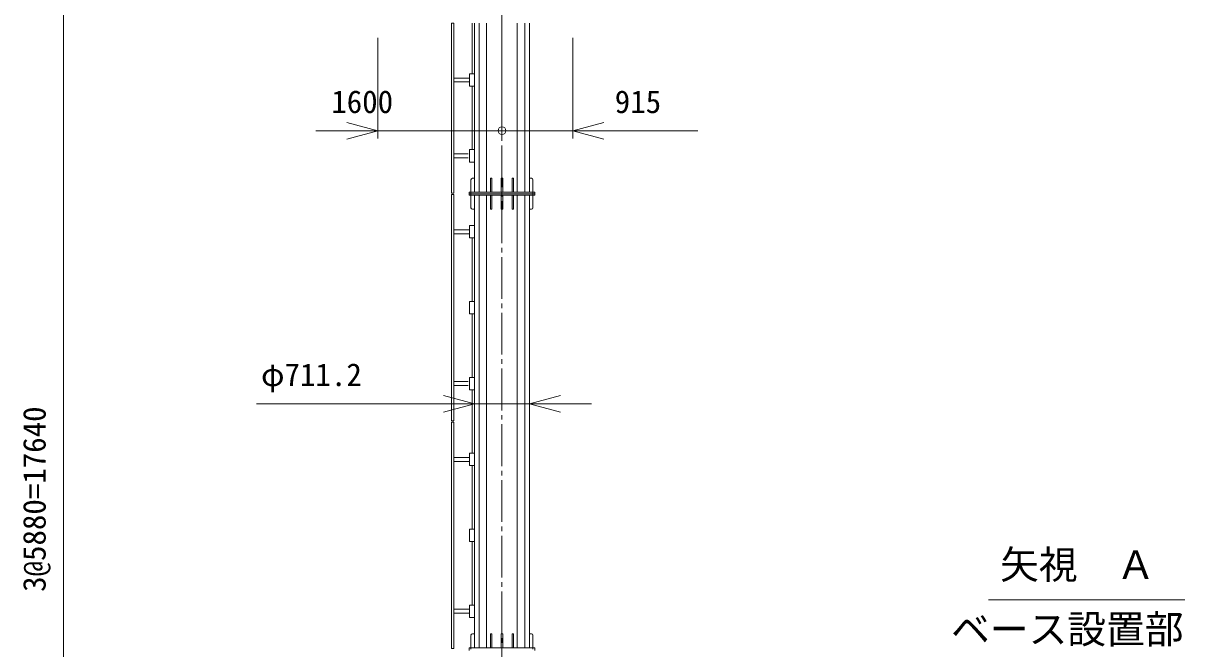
# Model space of a CAD drawing. Units: millimetres, scale not verified. Extents: x -17622 to 17358, y -25032 to 27188.
# Drawn here: x -17622 to -2634, y -1710 to 6367 of the extents above; entities that cross this region are included whole.
import ezdxf
from ezdxf.enums import TextEntityAlignment as Align

# ---------------------------------------------------------------- set-up
doc = ezdxf.new("R2010")
doc.units = ezdxf.units.MM
doc.header["$LTSCALE"] = 60
doc.linetypes.add('CHAIN2', pattern=[12, 9, -1, 1, -1])
for name, color, linetype, lineweight in [('0-3_05 寸法', 7, 'Continuous', 18), ('0-4_10 当社外形線', 3, 'Continuous', 18), ('0-5_12 当社中心線', 3, 'CHAIN2', 18)]:
    doc.layers.add(name, color=color, linetype=linetype, lineweight=lineweight)
doc.styles.add('ＭＳ ゴシック', font='')
doc.styles.get('ＭＳ ゴシック').set_extended_font_data('MS Gothic')

msp = doc.modelspace()

# ---------------------------------------------------------------- linework, layer by layer
at = {"layer": '0-3_05 寸法'}
for p, q in [((-17104.05, 9644.63), (-17104.05, -7195.38)), ((-13044.19, 6176.63), (-13044.19, 4878.82)), ((-11444.19, 6176.63), (-11444.19, 4878.82)), ((-11444.18, 6176.63), (-11444.18, 4878.82)), ((-10529.19, 6176.63), (-10529.19, 4878.82)), ((-13444.19, 4978.82), (-13844.19, 4978.82)), ((-13044.19, 4978.82), (-13444.19, 4978.82)), ((-13044.19, 4978.82), (-12644.19, 4978.82)), ((-11444.19, 4978.82), (-12644.19, 4978.82)), ((-11444.18, 4978.82), (-10929.19, 4978.82)), ((-10529.19, 4978.82), (-10929.19, 4978.82)), ((-10529.19, 4978.82), (-8915.86, 4978.82)), ((-10529.19, 4978.82), (-10129.19, 4978.82)), ((-10129.19, 4978.82), (-9729.19, 4978.82)), ((-11799.78, 1424.63), (-11799.78, 1554.03)), ((-11088.58, 1424.63), (-11088.58, 1554.03)), ((-12199.78, 1454.03), (-14613.12, 1454.03)), ((-11799.78, 1454.03), (-12199.78, 1454.03)), ((-11088.58, 1454.03), (-11799.78, 1454.03)), ((-11088.58, 1454.03), (-10688.58, 1454.03)), ((-10688.58, 1454.03), (-10288.58, 1454.03)), ((-5166.36, -1078.48), (-2633.8, -1078.48))]:
    msp.add_line(p, q, dxfattribs=at)
for points in [[(-13444.19, 5086), (-13044.19, 4978.82), (-13444.19, 4871.64)], [(-10129.19, 4871.64), (-10529.19, 4978.82), (-10129.19, 5086)], [(-12199.78, 1561.21), (-11799.78, 1454.03), (-12199.78, 1346.85)], [(-10688.58, 1346.85), (-11088.58, 1454.03), (-10688.58, 1561.21)]]:
    msp.add_lwpolyline(points, dxfattribs=at)
for centre in [(-11444.19, 4978.82), (-11444.18, 4978.82)]:
    msp.add_circle(centre, 50, dxfattribs=at)
at = {"layer": '0-4_10 当社外形線'}
for p, q in [((-12094.19, 6366.13), (-12094.19, 4174.63)), ((-12094.19, 6366.13), (-12064.18, 6366.13)), ((-12064.18, 6366.13), (-12064.18, 4174.63)), ((-11829.79, 6366.13), (-11829.79, 5718.82)), ((-11799.78, 6366.13), (-11799.78, 4183.64)), ((-11739.19, 6366.13), (-11739.19, 4183.64)), ((-11644.03, 4186.61), (-11644.03, 6366.13)), ((-11444.19, 6357.01), (-11444.19, 6396.25)), ((-11249.95, 4188.45), (-11249.95, 6366.13)), ((-11149.19, 6366.13), (-11149.19, 4183.64)), ((-11088.58, 6366.13), (-11088.58, 4183.64)), ((-11864.19, 5714.64), (-11864.19, 5554.64)), ((-11864.19, 5714.64), (-11801.43, 5714.64)), ((-11864.19, 5714.64), (-11864.19, 5554.64)), ((-11864.19, 5714.64), (-11801.43, 5714.64)), ((-12061.51, 5659.63), (-11866.3, 5659.63)), ((-12061.51, 5609.64), (-11866.3, 5609.64)), ((-11864.19, 5554.64), (-11801.43, 5554.64)), ((-11864.19, 5554.64), (-11801.43, 5554.64)), ((-11829.79, 5555.55), (-11829.79, 4745.52)), ((-11829.79, 5554.44), (-11829.79, 4736.22)), ((-12059.44, 4679.64), (-11881.8, 4679.64)), ((-11864.19, 4734.64), (-11864.19, 4574.64)), ((-11864.19, 4734.64), (-11801.43, 4734.64)), ((-11864.19, 4734.64), (-11864.19, 4574.64)), ((-11864.19, 4734.64), (-11801.43, 4734.64)), ((-12059.44, 4629.64), (-11881.8, 4629.64)), ((-11864.19, 4574.64), (-11801.43, 4574.64)), ((-11864.19, 4574.64), (-11801.43, 4574.64)), ((-11799.86, 4364.64), (-11824.18, 4364.64)), ((-11574.19, 4364.64), (-11594.18, 4364.64)), ((-11594.18, 4364.64), (-11594.18, 4184.12)), ((-11574.19, 4364.64), (-11574.19, 4183.63)), ((-11434.18, 4364.64), (-11454.19, 4364.64)), ((-11454.19, 4364.64), (-11454.19, 4183.4)), ((-11434.18, 4364.64), (-11434.18, 4184.12)), ((-11294.19, 4364.64), (-11314.19, 4364.64)), ((-11314.19, 4364.64), (-11314.19, 4184.12)), ((-11294.19, 4364.64), (-11294.19, 4184.83)), ((-11064.19, 4364.64), (-11089.84, 4364.64)), ((-11844.19, 4164.64), (-11844.19, 4344.64)), ((-11044.18, 4164.64), (-11044.18, 4344.64)), ((-12094.19, 4174.63), (-12064.18, 4174.63)), ((-12094.19, 4154.63), (-12094.19, 1234.63)), ((-12094.19, 4154.63), (-12064.18, 4154.63)), ((-12094.19, 4154.63), (-12064.18, 4154.63)), ((-12064.18, 4154.63), (-12064.18, 1234.63)), ((-11868.18, 4183.64), (-11020.18, 4183.64)), ((-11868.18, 4183.64), (-11868.18, 4164.63)), ((-11868.18, 4145.63), (-11868.18, 4164.63)), ((-11868.18, 4164.63), (-11020.18, 4164.63)), ((-11868.18, 4145.63), (-11020.18, 4145.63)), ((-11844.19, 4183.64), (-11044.18, 4183.64)), ((-11844.19, 4164.63), (-11844.19, 3984.63)), ((-11799.78, 4145.63), (-11799.78, -1696.37)), ((-11739.19, 4145.63), (-11739.19, -1696.24)), ((-11644.03, -1696.24), (-11644.03, 4144.44)), ((-11594.18, 3964.63), (-11594.18, 4145.15)), ((-11594.18, 3964.63), (-11594.18, 4145.15)), ((-11574.19, 3964.63), (-11574.19, 4145.63)), ((-11574.19, 3964.63), (-11574.19, 4145.63)), ((-11454.19, 3964.63), (-11454.19, 4145.87)), ((-11454.19, 3964.63), (-11454.19, 4145.86)), ((-11434.18, 3964.63), (-11434.18, 4145.15)), ((-11434.18, 3964.63), (-11434.18, 4145.15)), ((-11314.19, 3964.63), (-11314.19, 4145.15)), ((-11314.19, 3964.63), (-11314.19, 4145.15)), ((-11294.19, 3964.63), (-11294.19, 4144.43)), ((-11294.19, 3964.63), (-11294.19, 4144.43)), ((-11249.95, -1696.24), (-11249.95, 4144.44)), ((-11149.19, 4145.63), (-11149.19, -1696.24)), ((-11088.58, 4145.63), (-11088.58, -1696.37)), ((-11044.18, 4164.63), (-11044.18, 3984.63)), ((-11020.18, 4183.64), (-11020.18, 4164.64)), ((-11020.18, 4145.63), (-11020.18, 4164.63)), ((-11799.86, 3964.63), (-11824.18, 3964.63)), ((-11799.86, 3964.63), (-11824.18, 3964.63)), ((-11574.19, 3964.63), (-11594.18, 3964.63)), ((-11574.19, 3964.63), (-11594.18, 3964.63)), ((-11434.18, 3964.63), (-11454.19, 3964.63)), ((-11434.18, 3964.63), (-11454.19, 3964.63)), ((-11294.19, 3964.63), (-11314.19, 3964.63)), ((-11294.19, 3964.63), (-11314.19, 3964.63)), ((-11064.19, 3964.63), (-11089.84, 3964.63)), ((-11064.19, 3964.63), (-11089.84, 3964.63)), ((-11864.19, 3754.63), (-11864.19, 3594.63)), ((-11864.19, 3754.63), (-11801.43, 3754.63)), ((-11864.19, 3754.63), (-11864.19, 3594.63)), ((-11864.19, 3754.63), (-11801.43, 3754.63)), ((-11864.19, 3754.63), (-11864.19, 3594.63)), ((-11864.19, 3754.63), (-11801.43, 3754.63)), ((-12059.44, 3699.63), (-11872.45, 3699.63)), ((-12059.44, 3699.63), (-11872.45, 3699.63)), ((-12059.44, 3649.63), (-11872.45, 3649.63)), ((-12059.44, 3649.63), (-11872.45, 3649.63)), ((-11864.19, 3594.63), (-11801.43, 3594.63)), ((-11864.19, 3594.63), (-11801.43, 3594.63)), ((-11864.19, 3594.63), (-11801.43, 3594.63)), ((-11829.79, 3593.01), (-11829.79, 2778.09)), ((-11864.19, 2774.63), (-11864.19, 2614.63)), ((-11864.19, 2774.63), (-11801.43, 2774.63)), ((-11864.19, 2614.63), (-11801.43, 2614.63)), ((-11829.79, 2614.44), (-11829.79, 1796.21)), ((-12059.44, 1739.63), (-11881.8, 1739.63)), ((-12059.44, 1689.63), (-11881.8, 1689.63)), ((-11864.19, 1794.63), (-11864.19, 1634.63)), ((-11864.19, 1794.63), (-11801.43, 1794.63)), ((-11864.19, 1634.63), (-11801.43, 1634.63)), ((-11829.79, 1637.68), (-11829.79, 815.3)), ((-12094.19, 1234.63), (-12064.18, 1234.63)), ((-12094.19, 1214.63), (-12094.19, -1705.37)), ((-12094.19, 1214.63), (-12064.18, 1214.63)), ((-12064.18, 1214.63), (-12064.18, -1705.37)), ((-12059.44, 759.62), (-11872.45, 759.62)), ((-11864.19, 814.63), (-11864.19, 654.63)), ((-11864.19, 814.63), (-11801.43, 814.63)), ((-11864.19, 814.63), (-11864.19, 654.63)), ((-11864.19, 814.63), (-11801.43, 814.63)), ((-12059.44, 709.63), (-11872.45, 709.63)), ((-11864.19, 654.63), (-11801.43, 654.63)), ((-11864.19, 654.63), (-11801.43, 654.63)), ((-11829.79, 653.01), (-11829.79, -161.92)), ((-11864.19, -165.37), (-11864.19, -325.37)), ((-11864.19, -165.37), (-11801.43, -165.37)), ((-11864.19, -165.37), (-11864.19, -325.37)), ((-11864.19, -165.37), (-11801.43, -165.37)), ((-11864.19, -325.37), (-11801.43, -325.37)), ((-11864.19, -325.37), (-11801.43, -325.37)), ((-11829.79, -325.56), (-11829.79, -1143.79)), ((-11864.19, -1145.37), (-11864.19, -1305.37)), ((-11864.19, -1145.37), (-11801.43, -1145.37)), ((-11864.19, -1145.37), (-11864.19, -1305.38)), ((-11864.19, -1145.37), (-11801.43, -1145.37)), ((-12059.44, -1200.37), (-11866.43, -1200.37)), ((-12059.44, -1250.37), (-11869.75, -1250.37)), ((-11864.19, -1305.37), (-11801.43, -1305.37)), ((-11864.19, -1305.38), (-11801.43, -1305.38)), ((-11844.19, -1537.41), (-11844.19, -1715.37)), ((-11799.86, -1515.37), (-11824.18, -1515.37)), ((-11574.19, -1515.37), (-11594.18, -1515.37)), ((-11594.18, -1515.37), (-11594.18, -1695.88)), ((-11574.19, -1515.37), (-11574.19, -1696.38)), ((-11434.18, -1515.37), (-11454.19, -1515.37)), ((-11454.19, -1515.37), (-11454.19, -1696.61)), ((-11434.18, -1515.37), (-11434.18, -1695.88)), ((-11294.19, -1515.37), (-11314.19, -1515.37)), ((-11314.19, -1515.37), (-11314.19, -1695.88)), ((-11294.19, -1515.37), (-11294.19, -1695.17)), ((-11064.19, -1515.37), (-11089.84, -1515.37)), ((-11044.18, -1537.41), (-11044.18, -1715.37)), ((-12094.19, -1705.37), (-12064.18, -1705.37)), ((-11868.18, -1696.37), (-11020.18, -1696.37)), ((-11868.18, -1734.38), (-11868.18, -1696.37)), ((-11020.18, -1734.38), (-11020.18, -1696.37))]:
    msp.add_line(p, q, dxfattribs=at)
for centre, start, end in [((-11824.18, 4344.64), 90, 180), ((-11064.19, 4344.64), 0, 90), ((-11824.18, 3984.63), 180, 270), ((-11824.18, 3984.63), 180, 270), ((-11824.18, 3984.63), 180, 270), ((-11064.19, 3984.63), 270, 0), ((-11064.19, 3984.63), 270, 0), ((-11064.19, 3984.63), 270, 0), ((-11824.18, -1535.37), 90, 180), ((-11824.18, -1535.37), 90, 180), ((-11064.19, -1535.37), 0, 90), ((-11064.19, -1535.37), 0, 90)]:
    msp.add_arc(centre, 20, start, end, dxfattribs=at)
at = {"layer": '0-5_12 当社中心線'}
for p, q in [((-11444.18, -8711.78), (-11444.18, 12652.46)), ((-11444.18, 6215.61), (-11444.18, 10521.81))]:
    msp.add_line(p, q, dxfattribs=at)

# ---------------------------------------------------------------- texts
at = {"layer": '0-3_05 寸法', "style": 'ＭＳ ゴシック'}
for s, height, p in [('1600', 293.3, (-13646.98, 5118.82)), ('915', 293.3, (-9989.19, 5118.82)), ('φ711.2', 293.3, (-14553.12, 1594.03)), ('矢視\u3000Ａ', 366.6, (-5016.2, -917.28)), ('ベース設置部', 366.6, (-5649.54, -1750.61))]:
    msp.add_text(s, height=height, dxfattribs=at).set_placement(p, align=Align.BOTTOM_LEFT)
msp.add_text('3@5880=17640', height=293.3, rotation=90, dxfattribs=at).set_placement((-17244.05, -975.38), align=Align.BOTTOM_LEFT)

doc.saveas('drawing.dxf')
